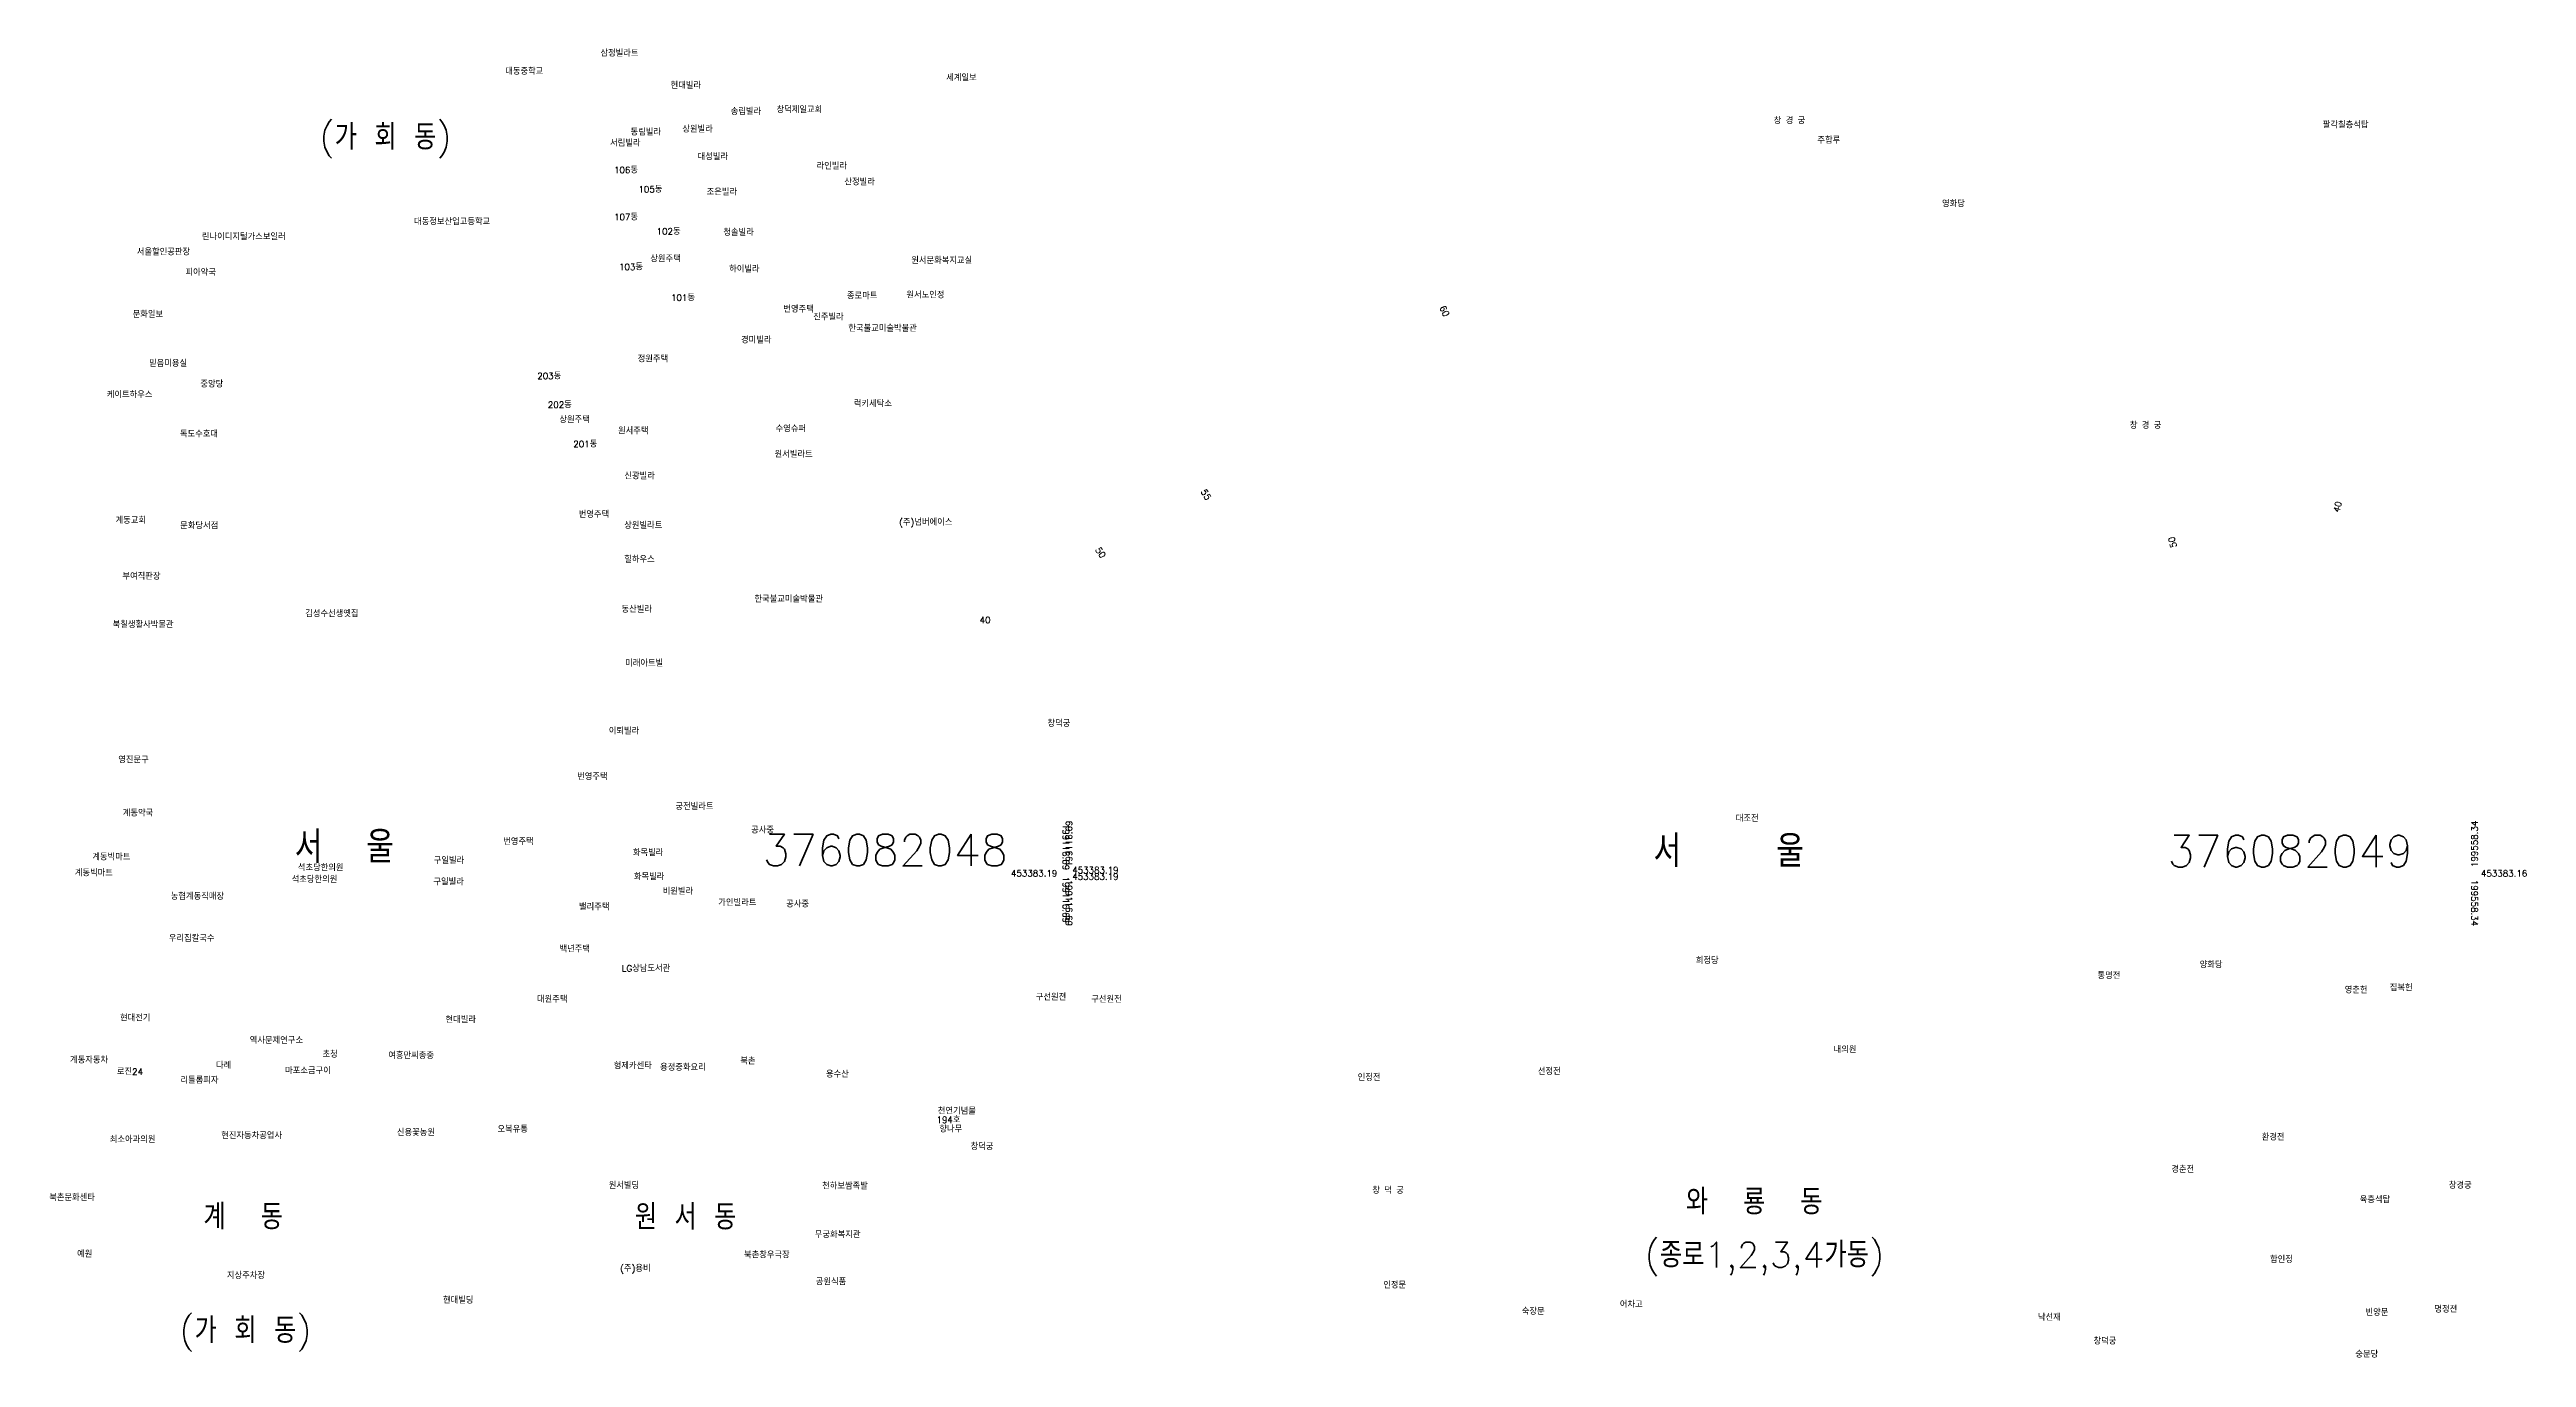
# Model space of a CAD drawing. Header units: feet. Extents: x -1222 to 199575, y -502 to 454509.
# Drawn here: x 198796 to 199575, y 453231 to 453642 of the extents above; entities that cross this region are included whole.
import ezdxf
from ezdxf.enums import TextEntityAlignment as Align

# ---------------------------------------------------------------- set-up
doc = ezdxf.new("R2010")
doc.units = ezdxf.units.FT
doc.header["$MEASUREMENT"] = 0
for name, color, linetype in [('CA0011', 7, 'CONTINUOUS'), ('ZC002', 7, 'CONTINUOUS'), ('ZC003', 7, 'CONTINUOUS'), ('ZC006', 7, 'CONTINUOUS'), ('ZC251', 7, 'CONTINUOUS'), ('ZC252', 7, 'CONTINUOUS'), ('ZC500', 7, 'CONTINUOUS'), ('ZC601', 7, 'CONTINUOUS')]:
    doc.layers.add(name, color=color, linetype=linetype)
doc.styles.add('GHS', font='ROMANS', dxfattribs={"bigfont": 'NGSW.shx'})
doc.styles.add('NGSW', font='ROMANS.shx', dxfattribs={"bigfont": 'NGSW.shx'})

msp = doc.modelspace()

# ---------------------------------------------------------------- texts
at = {"layer": 'CA0011', "style": 'NGSW'}
for s, rotation, p in [('60', 294.99, (199234.5, 453557.93)), ('55', 301.34, (199159.78, 453500.24)), ('40', 76.99, (199516.65, 453499.83)), ('50', 104.99, (199463.96, 453489.16)), ('50', 305.99, (199126.8, 453482.03))]:
    msp.add_text(s, height=2, rotation=rotation, dxfattribs=at).set_placement(p, align=Align.RIGHT)
msp.add_text('40', height=2, dxfattribs=at).set_placement((199092.05, 453461.82), align=Align.RIGHT)
at = {"layer": 'ZC002', "style": 'NGSW'}
for s, p in [('대동중학교', (198939.53, 453634.26)), ('삼정빌라트', (198969.45, 453639.94)), ('현대빌라', (198991.49, 453629.81)), ('세계일보', (199078.1, 453632.2)), ('송림빌라', (199010.38, 453621.61)), ('창덕제일교회', (199024.79, 453622.21)), ('서림빌라', (198972.46, 453611.7)), ('동림빌라', (198978.91, 453615.14)), ('상원빌라', (198995.18, 453616.06)), ('106동', (198973.72, 453603.25)), ('대성빌라', (198999.97, 453607.39)), ('라인빌라', (199037.36, 453604.48)), ('105동', (198981.38, 453597.19)), ('조은빌라', (199002.81, 453596.32)), ('산정빌라', (199046.1, 453599.48)), ('대동정보산업고등학교', (198910.89, 453587)), ('107동', (198973.73, 453588.47)), ('린나이디지털가스보일러', (198844.21, 453582.26)), ('102동', (198987.11, 453583.96)), ('청솔빌라', (199008.05, 453583.61)), ('서울할인공판장', (198823.76, 453577.47)), ('103동', (198975.29, 453572.79)), ('상원주택', (198985.12, 453575.33)), ('하이빌라', (199009.88, 453572.08)), ('원서문화복지교실', (199067.13, 453574.78)), ('피아약국', (198839.05, 453571.05)), ('종로마트', (199046.9, 453563.68)), ('원서노인정', (199065.59, 453563.95)), ('문화일보', (198822.46, 453557.85)), ('101동', (198991.63, 453563.13)), ('번영주택', (199026.91, 453559.48)), ('진주빌라', (199036.31, 453557.06)), ('경미빌라', (199013.61, 453549.78)), ('한국불교미술박물관', (199047.33, 453553.47)), ('믿음미용실', (198827.6, 453542.44)), ('정원주택', (198981.15, 453543.86)), ('케이트하우스', (198814.33, 453532.61)), ('중앙탕', (198843.74, 453535.93)), ('203동', (198949.59, 453538.52)), ('202동', (198952.91, 453529.45)), ('상원주택', (198956.54, 453524.75)), ('럭키세탁소', (199049.09, 453529.77)), ('독도수호대', (198837.31, 453520.26)), ('201동', (198960.91, 453517.11)), ('원서주택', (198974.96, 453521.24)), ('수영슈퍼', (199024.48, 453521.9)), ('원서빌라트', (199024.17, 453513.89)), ('신광빌라', (198976.97, 453507.07)), ('번영주택', (198962.62, 453494.97)), ('계동교회', (198817.08, 453493.13)), ('문화당서점', (198837.39, 453491.42)), ('상원빌라트', (198976.92, 453491.53)), ('(주)넘버에이스', (199063.29, 453492.53)), ('힐하우스', (198976.92, 453480.83)), ('부여직판장', (198819.23, 453475.53)), ('김성수선생옛집', (198876.68, 453463.78)), ('동산빌라', (198976.07, 453465.17)), ('한국불교미술박물관', (199017.83, 453468.37)), ('북칠생활사박물관', (198816.16, 453460.36)), ('미래아트빌', (198977.21, 453448.22)), ('이퇴빌라', (198972.06, 453426.93)), ('영진문구', (198817.94, 453417.84)), ('번영주택', (198962.13, 453412.56)), ('계동약국', (198819.34, 453401.11)), ('궁전빌라트', (198993.01, 453403.18)), ('계동빅마트', (198809.78, 453387.33)), ('구일빌라', (198917.07, 453386.2)), ('번영주택', (198938.9, 453392.14)), ('화목빌라', (198979.64, 453388.65)), ('계동빅마트', (198804.28, 453382.31)), ('석초당한의원', (198872.41, 453380.24)), ('석초당한의원', (198874.37, 453383.93)), ('구일빌라', (198916.96, 453379.49)), ('화목빌라', (198979.97, 453381.1)), ('농협계동직매장', (198834.43, 453374.94)), ('밸리주택', (198962.71, 453371.63)), ('비원빌라', (198989, 453376.54)), ('가인빌라트', (199006.48, 453372.96)), ('우리집칼국수', (198833.83, 453361.75)), ('백년주택', (198956.58, 453358.39)), ('LG상남도서관', (198976.16, 453352.3)), ('대원주택', (198949.5, 453342.6)), ('현대전기', (198818.47, 453336.73)), ('현대빌라', (198920.76, 453336.18)), ('계동자동차', (198802.79, 453323.5)), ('역사문제연구소', (198859.25, 453329.68)), ('초청', (198882.1, 453325.3)), ('여흥만씨종중', (198902.79, 453324.91)), ('북촌', (199013.38, 453323.18)), ('로진24', (198817.5, 453319.84)), ('리틀롬피자', (198837.48, 453317.14)), ('다례', (198848.66, 453321.79)), ('마포소금구이', (198870.36, 453320.12)), ('형제카센타', (198973.62, 453321.7)), ('용정중화요리', (198988.18, 453321.2)), ('용수산', (199040.32, 453319.03)), ('현진자동차공업사', (198850.28, 453299.75)), ('신용꽃농원', (198905.49, 453300.71)), ('오복유통', (198937.09, 453301.75)), ('최소아과의원', (198815.26, 453298.51)), ('원서빌딩', (198972.04, 453284.05)), ('천하보쌈족발', (199039.11, 453283.91)), ('북촌문화센타', (198796.24, 453280.27)), ('무궁화복지관', (199036.81, 453268.63)), ('예원', (198804.99, 453262.52)), ('북촌창우극장', (199014.57, 453262.26)), ('(주)용비', (198975.63, 453258.01)), ('공원식품', (199037.12, 453253.79)), ('현대빌딩', (198919.95, 453248))]:
    msp.add_text(s, height=2, dxfattribs=at).set_placement(p)
at = {"layer": 'ZC003', "style": 'NGSW'}
for s, rotation, p in [('창 경 궁', 359.99, (199338.12, 453618.75)), ('주합루', 359.99, (199351.84, 453612.59)), ('팔각칠층석탑', 359.99, (199510.67, 453617.41)), ('영화당', 359.99, (199391, 453592.62)), ('창 경 궁', 359.99, (199450.03, 453522.96)), ('대조전', 359.99, (199326.2, 453399.41)), ('희정당', 359.99, (199313.63, 453354.76)), ('양화당', 359.99, (199471.97, 453353.42)), ('통명전', 359.99, (199439.86, 453350.02)), ('영춘헌', 359.99, (199517.53, 453345.5)), ('집복헌', 359.99, (199531.71, 453346.19)), ('구선원전', 359.99, (199123.68, 453342.57)), ('내의원', 359.99, (199356.96, 453326.77)), ('인정전', 359.99, (199207.38, 453318)), ('선정전', 359.99, (199263.99, 453319.91)), ('환경전', 359.99, (199491.45, 453299.26)), ('경춘전', 359.99, (199463.05, 453289.12)), ('창경궁', 0.04, (199550.27, 453284.12)), ('창 덕 궁', 359.99, (199211.99, 453282.53)), ('육층석탑', 359.99, (199522.26, 453279.61)), ('함인정', 359.99, (199494.07, 453260.8)), ('인정문', 359.99, (199215.43, 453252.76)), ('숙장문', 359.99, (199258.96, 453244.5)), ('어차고', 359.99, (199289.77, 453246.68)), ('명정전', 0.03, (199545.72, 453245.16)), ('낙선재', 359.99, (199421.15, 453242.62)), ('빈양문', 359.99, (199524.1, 453244.17)), ('창덕궁', 359.99, (199438.62, 453235.14)), ('숭문당', 359.98, (199520.9, 453231.02))]:
    msp.add_text(s, height=2, rotation=rotation, dxfattribs=at).set_placement(p)
for s, p in [('창덕궁', (199109.93, 453429.29)), ('구선원전', (199106.24, 453343.28)), ('천연기념물', (199075.45, 453307.47)), ('194호', (199075.04, 453304.72)), ('향나무', (199075.95, 453301.82)), ('창덕궁', (199085.77, 453296.3))]:
    msp.add_text(s, height=2, dxfattribs=at).set_placement(p)
at = {"layer": 'ZC006', "style": 'NGSW'}
msp.add_text('지상주차장', height=2, dxfattribs=at).set_placement((198852.08, 453255.77))
at = {"layer": 'ZC251', "style": 'NGSW'}
for s, p in [('계  동', (198844.71, 453271.27)), ('원 서 동', (198980.22, 453271.21)), ('와  룡  동', (199310.54, 453275.96))]:
    msp.add_text(s, height=8, dxfattribs=at).set_placement(p)
at = {"layer": 'ZC252', "style": 'NGSW'}
for s, p in [('(가 회 동)', (198881.15, 453610.66)), ('(종로1,2,3,4가동)', (199297.56, 453259.3)), ('(가 회 동)', (198837.12, 453235.55))]:
    msp.add_text(s, height=8, dxfattribs=at).set_placement(p)
at = {"layer": 'ZC500', "style": 'GHS'}
for p in [(199016.81, 453395.76), (199027.81, 453372.53)]:
    msp.add_text('공사중', height=2, dxfattribs=at).set_placement(p)
at = {"layer": 'ZC601', "style": 'NGSW'}
for s, height, p in [('서  울', 10, (198873.36, 453386.47)), ('376082048', 10, (199020.39, 453385.5)), ('서    울', 10, (199300.34, 453385.16)), ('376082049', 10, (199461.84, 453385.16)), ('453383.19', 2, (199098.45, 453382.19)), ('453383.19', 2, (199098.45, 453382.19)), ('453383.19', 2, (199117.69, 453383.19)), ('453383.19', 2, (199117.69, 453381.19)), ('453383.16', 2, (199560.34, 453382.16)), ('453383.16', 2, (199560.34, 453382.16))]:
    msp.add_text(s, height=height, dxfattribs=at).set_placement(p)
msp.add_text('199116.69', height=2, rotation=270, dxfattribs=at).set_placement((199114.69, 453384.19), align=Align.RIGHT)
for s, rotation, p in [('199116.69', 90, (199117.69, 453385.19)), ('199558.34', 90, (199559.34, 453385.16)), ('199116.69', 270, (199114.69, 453382.19)), ('199116.69', 270, (199115.69, 453381.19)), ('199558.34', 270, (199557.34, 453381.16))]:
    msp.add_text(s, height=2, rotation=rotation, dxfattribs=at).set_placement(p)

doc.saveas('drawing.dxf')
